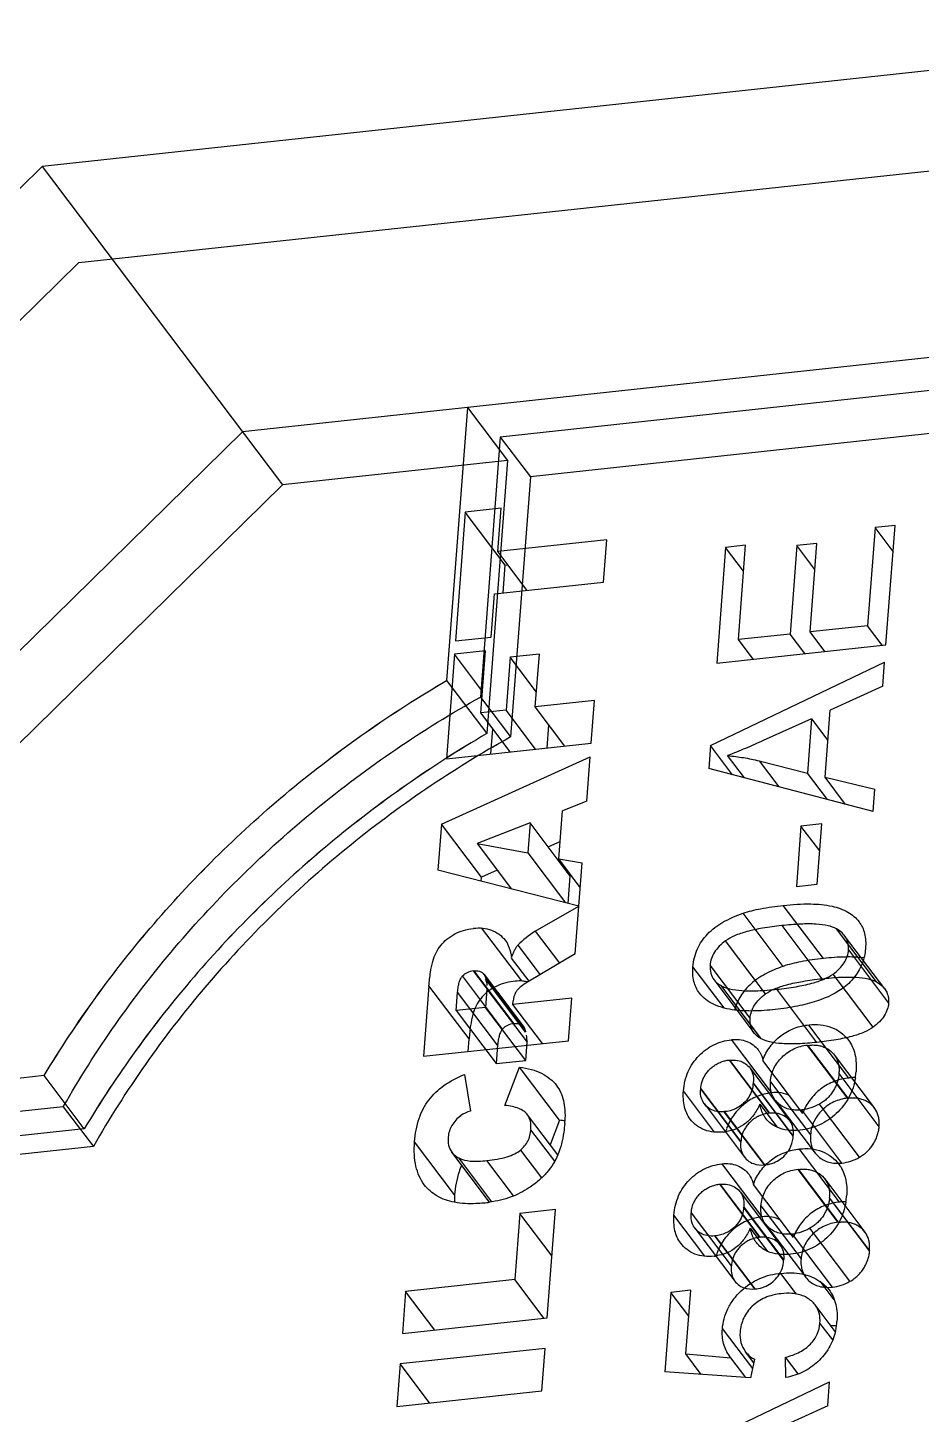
# Model space of a CAD drawing. Header units: millimetres. Extents: x 0 to 594, y 0 to 420.
# Drawn here: x 92.637 to 94.163, y 126.218 to 128.586 of the extents above; entities that cross this region are included whole.
import ezdxf

# ---------------------------------------------------------------- set-up
doc = ezdxf.new("R2010")
doc.units = ezdxf.units.MM
doc.header["$LTSCALE"] = 32.67
doc.layers.get('0').update_dxf_attribs({"linetype": 'CONTINUOUS'})

msp = doc.modelspace()

# ---------------------------------------------------------------- linework, layer by layer
at = {"color": 7, "linetype": 'CONTINUOUS'}
for p, q in [((94.8554, 128.5856), (92.6621, 128.3488)), ((92.7245, 128.1845), (94.7665, 128.405)), ((92.6621, 128.3488), (91.858, 127.5593)), ((92.6621, 128.3488), (93.0723, 127.8053)), ((92.7245, 128.1845), (92.0351, 127.5076)), ((95.1972, 128.1326), (93.004, 127.8959)), ((94.7482, 128.0276), (93.4443, 127.8868)), ((94.7995, 127.9596), (93.4956, 127.8189)), ((93.3883, 127.9374), (93.3526, 127.471)), ((93.3883, 127.9374), (93.4566, 127.8468)), ((93.004, 127.8959), (92.1999, 127.1063)), ((93.4443, 127.8868), (93.4103, 127.4426)), ((93.4443, 127.8868), (93.4956, 127.8189)), ((93.4566, 127.8468), (93.0723, 127.8053)), ((93.4566, 127.8468), (93.421, 127.3804)), ((93.4956, 127.8189), (93.4616, 127.3746)), ((93.0723, 127.8053), (92.2683, 127.0157)), ((93.3844, 127.7585), (93.3676, 127.5386)), ((93.4456, 127.7651), (93.3844, 127.7585)), ((93.4528, 127.6679), (93.3844, 127.7585)), ((93.4399, 127.6913), (93.4456, 127.7651)), ((94.0841, 127.7322), (94.0713, 127.5646)), ((94.1182, 127.7358), (94.0841, 127.7322)), ((94.1148, 127.6915), (94.0841, 127.7322)), ((94.1026, 127.5321), (94.1182, 127.7358)), ((93.6262, 127.7114), (93.4399, 127.6913)), ((93.6207, 127.6391), (93.6262, 127.7114)), ((93.829, 127.6984), (93.8139, 127.5009)), ((93.8631, 127.7021), (93.829, 127.6984)), ((93.8597, 127.6577), (93.829, 127.6984)), ((93.8508, 127.5408), (93.8631, 127.7021)), ((93.9506, 127.7015), (93.939, 127.5503)), ((93.9847, 127.7051), (93.9506, 127.7015)), ((93.9813, 127.6608), (93.9506, 127.7015)), ((93.9731, 127.554), (93.9847, 127.7051)), ((93.49, 127.625), (93.4399, 127.6913)), ((93.4492, 127.6206), (93.4528, 127.6679)), ((93.4528, 127.6679), (93.4573, 127.6683)), ((93.4344, 127.619), (93.6207, 127.6391)), ((93.4288, 127.5452), (93.4344, 127.619)), ((94.0713, 127.5646), (93.9731, 127.554)), ((93.9982, 127.5208), (93.9731, 127.554)), ((94.0963, 127.5314), (94.0713, 127.5646)), ((93.3676, 127.5386), (93.4288, 127.5452)), ((93.8139, 127.5009), (94.1026, 127.5321)), ((93.939, 127.5503), (93.8508, 127.5408)), ((93.8758, 127.5076), (93.8508, 127.5408)), ((93.9641, 127.5171), (93.939, 127.5503)), ((93.3658, 127.5159), (93.3522, 127.3374)), ((93.4189, 127.5216), (93.3658, 127.5159)), ((93.4137, 127.4525), (93.3658, 127.5159)), ((93.4108, 127.4158), (93.4189, 127.5216)), ((93.4609, 127.5107), (93.454, 127.4205)), ((93.5109, 127.5161), (93.4609, 127.5107)), ((93.5059, 127.4511), (93.4609, 127.5107)), ((93.504, 127.4259), (93.5109, 127.5161)), ((93.8031, 127.3599), (94.1004, 127.5025)), ((94.0972, 127.4614), (94.1004, 127.5025)), ((93.3526, 127.471), (93.421, 127.3804)), ((94.0972, 127.4614), (94.0074, 127.4203)), ((93.4103, 127.4426), (93.4616, 127.3746)), ((93.6052, 127.4368), (93.504, 127.4259)), ((93.5996, 127.3641), (93.6052, 127.4368)), ((93.454, 127.4205), (93.4108, 127.4158)), ((93.4612, 127.3492), (93.4108, 127.4158)), ((93.5043, 127.3538), (93.454, 127.4205)), ((93.5543, 127.3592), (93.504, 127.4259)), ((93.9987, 127.306), (94.0074, 127.4203)), ((93.4281, 127.3456), (93.4314, 127.3886)), ((93.5244, 127.356), (93.5273, 127.3949)), ((93.9755, 127.4057), (93.8933, 127.3684)), ((93.9755, 127.4057), (93.9685, 127.313)), ((93.9755, 127.4057), (94.0035, 127.3687)), ((93.3522, 127.3374), (93.5996, 127.3641)), ((93.8031, 127.3599), (93.8001, 127.3208)), ((93.8407, 127.3102), (93.8031, 127.3599)), ((93.861, 127.3048), (93.8324, 127.3428)), ((93.3437, 127.226), (93.5978, 127.3405)), ((93.592, 127.2649), (93.5978, 127.3405)), ((94.0808, 127.2472), (93.8001, 127.3208)), ((93.886, 127.334), (93.9685, 127.313)), ((93.886, 127.334), (93.9181, 127.2916)), ((94.0027, 127.2677), (93.9685, 127.313)), ((94.0337, 127.2595), (93.9987, 127.306)), ((93.9987, 127.306), (94.0837, 127.2854)), ((93.9181, 127.2916), (93.9197, 127.2895)), ((94.0808, 127.2472), (94.0837, 127.2854)), ((93.5439, 127.1666), (93.5502, 127.2487)), ((93.592, 127.2649), (93.5502, 127.2487)), ((93.3437, 127.226), (93.3376, 127.147)), ((93.4121, 127.1354), (93.3437, 127.226)), ((93.4954, 127.2279), (93.4046, 127.1926)), ((93.4954, 127.2279), (93.4915, 127.1766)), ((93.5638, 127.1372), (93.4954, 127.2279)), ((93.9576, 127.2225), (93.9497, 127.1194)), ((93.9932, 127.2264), (93.9576, 127.2225)), ((93.9897, 127.18), (93.9576, 127.2225)), ((93.9854, 127.1232), (93.9932, 127.2264)), ((93.4046, 127.1926), (93.4632, 127.115)), ((93.4046, 127.1926), (93.4915, 127.1766)), ((93.4915, 127.1766), (93.5557, 127.0915)), ((93.5461, 127.1957), (93.5264, 127.1869)), ((93.5808, 127.1177), (93.5439, 127.1666)), ((93.5439, 127.1666), (93.584, 127.1595)), ((93.5721, 127.0042), (93.584, 127.1595)), ((93.5781, 127.0858), (93.3376, 127.147)), ((93.4115, 127.1282), (93.4121, 127.1354)), ((93.4388, 127.1474), (93.4121, 127.1354)), ((93.5603, 127.0903), (93.5638, 127.1372)), ((93.9497, 127.1194), (93.9854, 127.1232)), ((93.5035, 127.0431), (93.5781, 127.0858)), ((93.5783, 127.0855), (93.5781, 127.0858)), ((93.9958, 126.9964), (93.9274, 127.0871)), ((93.9271, 126.983), (93.8587, 127.0736)), ((93.4118, 127.0487), (93.4802, 126.9581)), ((93.504, 127.0433), (93.5454, 126.9884)), ((93.4524, 127.0277), (93.4558, 127.0229)), ((93.4741, 127.0192), (93.5122, 126.9687)), ((93.4934, 126.9575), (93.4634, 126.9972)), ((93.5721, 127.0042), (93.4934, 126.9576)), ((93.3987, 126.9757), (93.4671, 126.8851)), ((93.4671, 126.8846), (93.3987, 126.9752)), ((93.8264, 126.9119), (93.7732, 126.9824)), ((93.3225, 126.9498), (93.3133, 126.8294)), ((93.3909, 126.8592), (93.3225, 126.9498)), ((93.3689, 126.9075), (93.3713, 126.939)), ((93.4872, 126.8709), (93.4188, 126.9615)), ((93.4215, 126.9441), (93.4191, 126.9129)), ((93.4196, 126.9618), (93.488, 126.8711)), ((93.8203, 126.9506), (93.8887, 126.8599)), ((93.8889, 126.8602), (93.8205, 126.9508)), ((93.5663, 126.9288), (93.4658, 126.918)), ((93.4658, 126.918), (93.4663, 126.9243)), ((93.5161, 126.8513), (93.4658, 126.918)), ((93.5608, 126.8561), (93.5663, 126.9288)), ((93.4191, 126.9129), (93.3689, 126.9075)), ((94.0395, 126.7921), (93.9711, 126.8827)), ((93.3133, 126.8294), (93.5608, 126.8561)), ((93.3893, 126.8376), (93.3909, 126.8592)), ((93.4397, 126.8484), (93.4373, 126.8169)), ((93.4876, 126.8223), (93.4899, 126.8535)), ((93.8383, 126.8581), (93.9067, 126.7674)), ((93.9689, 126.848), (93.9721, 126.8484)), ((94.0373, 126.7573), (93.9689, 126.848)), ((93.969, 126.8486), (94.0373, 126.758)), ((93.4373, 126.8169), (93.4876, 126.8223)), ((93.8354, 126.823), (93.9038, 126.7323)), ((93.8354, 126.8228), (93.8364, 126.8229)), ((93.9038, 126.7321), (93.8354, 126.8228)), ((93.961, 126.7318), (93.8926, 126.8224)), ((92.6656, 126.7964), (92.1721, 126.7431)), ((92.734, 126.7058), (92.6656, 126.7964)), ((93.383, 126.7986), (93.3932, 126.7358)), ((93.4519, 126.7455), (93.477, 126.8109)), ((93.5454, 126.7203), (93.477, 126.8109)), ((94.0222, 126.7998), (94.0906, 126.7091)), ((94.091, 126.7091), (94.0226, 126.7998)), ((93.7864, 126.7741), (93.8548, 126.6834)), ((93.7866, 126.7741), (93.7867, 126.7764)), ((93.855, 126.6835), (93.7866, 126.7741)), ((93.8757, 126.7839), (93.8756, 126.7803)), ((93.9441, 126.6933), (93.8757, 126.7839)), ((93.8761, 126.7839), (93.9445, 126.6933)), ((93.81, 126.7), (93.7569, 126.7703)), ((94.0405, 126.7578), (94.0373, 126.7573)), ((92.6982, 126.7433), (92.2282, 126.6926)), ((92.6982, 126.7433), (92.7495, 126.6754)), ((93.5424, 126.6613), (93.4908, 126.7297)), ((93.8267, 126.7349), (93.8951, 126.6442)), ((93.8951, 126.644), (93.8267, 126.7347)), ((93.8872, 126.7476), (93.9169, 126.7083)), ((93.9048, 126.7323), (93.9038, 126.7321)), ((92.734, 126.7058), (92.2405, 126.6526)), ((93.5371, 126.6502), (93.4965, 126.7041)), ((93.5454, 126.7203), (93.5294, 126.6785)), ((93.3663, 126.5927), (93.2979, 126.6833)), ((93.8552, 126.6857), (93.855, 126.6835)), ((93.944, 126.6896), (93.9441, 126.6933)), ((92.7495, 126.6754), (92.2794, 126.6247)), ((93.426, 126.5804), (93.3616, 126.6657)), ((93.43, 126.581), (93.3734, 126.6561)), ((93.4787, 126.6693), (93.5146, 126.6217)), ((94.0233, 126.5802), (93.9549, 126.6708)), ((93.4669, 126.591), (93.4213, 126.6514)), ((93.8221, 126.6462), (93.8905, 126.5556)), ((93.9527, 126.6361), (93.9559, 126.6365)), ((94.0211, 126.5454), (93.9527, 126.6361)), ((93.9528, 126.6368), (94.0211, 126.5461)), ((93.8192, 126.6111), (93.8876, 126.5205)), ((93.8192, 126.6109), (93.8202, 126.611)), ((93.8876, 126.5202), (93.8192, 126.6109)), ((93.9448, 126.5199), (93.8764, 126.6105)), ((94.0059, 126.5879), (94.0744, 126.4972)), ((94.0748, 126.4973), (94.0064, 126.5879)), ((93.4777, 126.561), (93.4691, 126.4483)), ((93.5387, 126.5676), (93.4777, 126.561)), ((93.5326, 126.4883), (93.4777, 126.561)), ((93.5245, 126.3826), (93.5387, 126.5676)), ((93.7702, 126.5622), (93.8386, 126.4716)), ((93.7704, 126.5622), (93.7705, 126.5645)), ((93.8388, 126.4716), (93.7704, 126.5622)), ((93.8595, 126.572), (93.8593, 126.5684)), ((93.9279, 126.4814), (93.8595, 126.572)), ((93.8599, 126.572), (93.9283, 126.4814)), ((93.7937, 126.4882), (93.7407, 126.5584)), ((94.0243, 126.5459), (94.0211, 126.5454)), ((93.8105, 126.523), (93.8789, 126.4323)), ((93.8789, 126.4322), (93.8105, 126.5228)), ((93.871, 126.5357), (93.9007, 126.4964)), ((93.8886, 126.5204), (93.8876, 126.5202)), ((93.8389, 126.4738), (93.8388, 126.4716)), ((93.9278, 126.4778), (93.9279, 126.4814)), ((93.4691, 126.4483), (93.2826, 126.4281)), ((93.5191, 126.382), (93.4691, 126.4483)), ((93.9498, 126.4234), (93.9231, 126.4588)), ((94.0144, 126.4134), (93.9901, 126.4456)), ((93.2826, 126.4281), (93.2771, 126.3559)), ((93.3326, 126.3619), (93.2826, 126.4281)), ((93.7354, 126.4262), (93.7251, 126.2907)), ((93.7693, 126.4299), (93.7354, 126.4262)), ((93.7659, 126.3858), (93.7354, 126.4262)), ((93.761, 126.3212), (93.7693, 126.4299)), ((94.0162, 126.3593), (93.9818, 126.4048)), ((93.2771, 126.3559), (93.5245, 126.3826)), ((94.0117, 126.3452), (93.99, 126.3739)), ((93.8232, 126.3644), (93.8747, 126.2961)), ((93.5206, 126.3308), (93.2731, 126.3041)), ((93.515, 126.2584), (93.5206, 126.3308)), ((93.8769, 126.3063), (93.8628, 126.3251)), ((93.2731, 126.3041), (93.2676, 126.2317)), ((93.3233, 126.2377), (93.2731, 126.3041)), ((93.7873, 126.2862), (93.761, 126.3212)), ((93.761, 126.3212), (93.8379, 126.3148)), ((93.8379, 126.3148), (93.8362, 126.317)), ((93.8637, 126.2808), (93.8381, 126.3147)), ((93.8781, 126.3121), (93.8713, 126.2803)), ((93.9318, 126.2808), (93.9314, 126.3156)), ((93.9529, 126.2871), (93.9314, 126.3156)), ((93.8713, 126.2803), (93.7251, 126.2907)), ((93.2676, 126.2317), (93.515, 126.2584)), ((93.7091, 126.1312), (94.0064, 126.2738)), ((94.0032, 126.2326), (94.0064, 126.2738)), ((94.0032, 126.2326), (93.9134, 126.1916))]:
    msp.add_line(p, q, dxfattribs=at)
at = {"color": 40, "linetype": 'CONTINUOUS'}
msp.add_line((93.4311, 127.3573), (93.4409, 127.363), dxfattribs=at)
at = {"color": 6, "linetype": 'CONTINUOUS'}
for p, q in [((93.9247, 127.0526), (93.9932, 126.9619)), ((94.0866, 126.9564), (94.0182, 127.0471)), ((94.1005, 126.9445), (94.032, 127.0352)), ((93.8972, 126.936), (93.8288, 127.0266)), ((94.0388, 127.0111), (94.1072, 126.9204)), ((93.4482, 126.876), (93.3798, 126.9666)), ((93.4166, 126.9691), (93.485, 126.8785)), ((93.8708, 126.8945), (93.8024, 126.9851)), ((94.0808, 126.8791), (94.0124, 126.9697)), ((93.4397, 126.8484), (93.3713, 126.939)), ((93.4215, 126.9441), (93.4899, 126.8535)), ((93.8089, 126.9604), (93.8773, 126.8697)), ((93.9848, 126.8532), (93.9164, 126.9438)), ((93.3689, 126.9075), (93.4373, 126.8169)), ((93.4876, 126.8223), (93.4191, 126.9129)), ((94.0144, 126.832), (94.0828, 126.7413)), ((93.87, 126.8099), (93.9384, 126.7192)), ((93.9055, 126.7861), (93.9739, 126.6955)), ((93.9134, 126.7548), (93.9818, 126.6641)), ((93.7926, 126.748), (93.861, 126.6573)), ((94.0276, 126.6472), (93.9592, 126.7379)), ((94.0575, 126.6572), (93.989, 126.7478)), ((93.9982, 126.6201), (94.0666, 126.5294)), ((93.8538, 126.598), (93.9222, 126.5073)), ((93.8892, 126.5742), (93.9577, 126.4836)), ((93.7764, 126.5361), (93.8448, 126.4455)), ((93.8972, 126.5429), (93.9656, 126.4522)), ((94.0114, 126.4353), (93.9429, 126.526)), ((94.0412, 126.4453), (93.9728, 126.5359))]:
    msp.add_line(p, q, dxfattribs=at)
at = {"color": 7, "linetype": 'CONTINUOUS'}
for centre, radius, start, end in [((93.6103, 126.8817), 0.1935, 123.4818, 134.7179), ((93.4776, 126.9036), 0.0544, 75.9894, 83.1542), ((93.5937, 126.7851), 0.1995, 120.1701, 121.132), ((93.9275, 126.8122), 0.1245, 351.1032, 355.6501), ((93.4081, 126.6833), 0.0546, 105.9035, 125.3704), ((93.5283, 126.5742), 0.1471, 79.5484, 83.3168), ((93.3571, 126.7295), 0.1977, 355.688, 356.8903), ((93.9204, 126.6746), 0.095, 160.7935, 163.9742), ((93.8161, 126.7859), 0.0863, 276.1247, 278.774), ((93.9113, 126.6003), 0.1245, 351.1032, 355.6501), ((93.391, 126.8134), 0.2358, 276.1432, 278.5237), ((93.7999, 126.574), 0.0863, 276.1247, 278.774), ((93.9042, 126.4627), 0.095, 160.7935, 163.9742), ((93.8972, 126.3865), 0.1222, 351.5547, 355.4564), ((94.0083, 126.2767), 0.0926, 84.019, 89.4436), ((93.9063, 126.3852), 0.1131, 346.7718, 351.558)]:
    msp.add_arc(centre, radius, start, end, dxfattribs=at)
for points, knots in [([(92.6656, 126.7964), (92.7204, 126.888), (92.8474, 127.0631), (93.0797, 127.2908), (93.2586, 127.4162), (93.3526, 127.471)], [0, 0, 0, 0, 0.329343, 0.664058, 1, 1, 1, 1]), ([(92.6656, 126.7964), (92.7205, 126.8879), (92.8474, 127.0632), (93.0797, 127.2909), (93.2587, 127.416), (93.3526, 127.471)], [0, 0, 0, 0, 0.32933, 0.664071, 1, 1, 1, 1]), ([(92.6982, 126.7433), (92.7529, 126.8395), (92.8824, 127.0233), (93.1238, 127.2598), (93.3115, 127.3876), (93.4103, 127.4426)], [0, 0, 0, 0, 0.328966, 0.663915, 1, 1, 1, 1]), ([(93.421, 127.3804), (93.327, 127.3256), (93.1481, 127.2002), (92.9158, 126.9726), (92.7887, 126.7974), (92.734, 126.7058)], [0, 0, 0, 0, 0.335942, 0.670657, 1, 1, 1, 1]), ([(93.421, 127.3804), (93.327, 127.3254), (93.148, 127.2003), (92.9157, 126.9726), (92.7889, 126.7973), (92.734, 126.7058)], [0, 0, 0, 0, 0.335929, 0.67067, 1, 1, 1, 1]), ([(93.4616, 127.3746), (93.3628, 127.3197), (93.175, 127.1919), (92.9337, 126.9554), (92.8042, 126.7716), (92.7495, 126.6754)], [0, 0, 0, 0, 0.336085, 0.671034, 1, 1, 1, 1]), ([(93.8933, 127.3684), (93.8882, 127.3661), (93.8782, 127.3617), (93.863, 127.3552), (93.8477, 127.3488), (93.8375, 127.3448), (93.8324, 127.3428)], [0, 0, 0, 0, 0.250518, 0.500703, 0.75054, 1, 1, 1, 1]), ([(93.8324, 127.3428), (93.837, 127.3424), (93.8461, 127.3414), (93.8596, 127.3394), (93.8729, 127.337), (93.8817, 127.335), (93.886, 127.334)], [0, 0, 0, 0, 0.252614, 0.503456, 0.752586, 1, 1, 1, 1]), ([(93.8587, 127.0736), (93.8685, 127.077), (93.8913, 127.0825), (93.9144, 127.0857), (93.9274, 127.0871)], [0, 0, 0, 0, 0.443032, 1, 1, 1, 1]), ([(93.9274, 127.0871), (93.943, 127.0888), (93.9709, 127.0907), (94.0086, 127.0875), (94.0374, 127.0775), (94.0517, 127.0658), (94.0567, 127.0592)], [0, 0, 0, 0, 0.343539, 0.609163, 0.818759, 1, 1, 1, 1]), ([(93.7732, 126.9824), (93.774, 126.9928), (93.7789, 127.0134), (93.7973, 127.04), (93.825, 127.0602), (93.8468, 127.0695), (93.8587, 127.0736)], [0, 0, 0, 0, 0.236009, 0.467698, 0.715327, 1, 1, 1, 1]), ([(94.0567, 127.0592), (94.0611, 127.0533), (94.0679, 127.0386), (94.0684, 127.0225), (94.0678, 127.0142)], [0, 0, 0, 0, 0.467013, 1, 1, 1, 1]), ([(93.3225, 126.9498), (93.3231, 126.9575), (93.3246, 126.9715), (93.3284, 126.9905), (93.3339, 127.0062), (93.3422, 127.0191), (93.353, 127.03), (93.3663, 127.0389), (93.3816, 127.0451), (93.3927, 127.0472), (93.3983, 127.0478)], [0, 0, 0, 0, 0.168139, 0.307718, 0.42201, 0.529391, 0.640603, 0.755935, 0.87495, 1, 1, 1, 1]), ([(93.3984, 127.0481), (93.4037, 127.0487), (93.4142, 127.0492), (93.4294, 127.0455), (93.4424, 127.0383), (93.4495, 127.0315), (93.4525, 127.0278)], [0, 0, 0, 0, 0.266216, 0.519528, 0.762427, 1, 1, 1, 1]), ([(93.4558, 127.0229), (93.4567, 127.021), (93.4586, 127.0171), (93.4606, 127.011), (93.4623, 127.0047), (93.4632, 127.0004), (93.4635, 126.9983)], [0, 0, 0, 0, 0.247118, 0.495928, 0.747201, 1, 1, 1, 1]), ([(93.4635, 126.9983), (93.464, 127.0001), (93.4655, 127.0037), (93.4679, 127.009), (93.4707, 127.0143), (93.4729, 127.0176), (93.4741, 127.0192)], [0, 0, 0, 0, 0.24468, 0.493852, 0.744962, 1, 1, 1, 1]), ([(94.0678, 127.0142), (94.0677, 127.0127), (94.0671, 127.0071), (94.0661, 127.0015), (94.0651, 126.9974)], [0, 0, 0, 0, 0.255254, 1, 1, 1, 1]), ([(93.9958, 126.9964), (93.9829, 126.9951), (93.9597, 126.9918), (93.9369, 126.9863), (93.9271, 126.983)], [0, 0, 0, 0, 0.556968, 1, 1, 1, 1]), ([(94.0643, 126.9975), (94.054, 126.9988), (94.0311, 126.9995), (94.0083, 126.9978), (93.9958, 126.9964)], [0, 0, 0, 0, 0.45116, 1, 1, 1, 1]), ([(94.0651, 126.9974), (94.0627, 126.9881), (94.0547, 126.9698), (94.0411, 126.9553), (94.0334, 126.949)], [0, 0, 0, 0, 0.489802, 1, 1, 1, 1]), ([(93.3713, 126.939), (93.3716, 126.9421), (93.3722, 126.9478), (93.3739, 126.9555), (93.3763, 126.9618), (93.3785, 126.9652), (93.3798, 126.9666)], [0, 0, 0, 0, 0.314582, 0.582614, 0.808593, 1, 1, 1, 1]), ([(93.3798, 126.9666), (93.3823, 126.9692), (93.388, 126.9735), (93.3948, 126.9754), (93.3987, 126.9757)], [0, 0, 0, 0, 0.481083, 1, 1, 1, 1]), ([(93.3987, 126.9752), (93.4011, 126.9756), (93.4071, 126.9758), (93.416, 126.9716), (93.4191, 126.9651), (93.4196, 126.9618)], [0, 0, 0, 0, 0.269517, 0.638737, 1, 1, 1, 1]), ([(93.7842, 126.9372), (93.7798, 126.9431), (93.773, 126.9579), (93.7725, 126.974), (93.7732, 126.9824)], [0, 0, 0, 0, 0.465355, 1, 1, 1, 1]), ([(93.9271, 126.983), (93.9167, 126.9794), (93.8974, 126.9713), (93.8722, 126.9548), (93.8538, 126.9338), (93.8466, 126.917), (93.8443, 126.9084)], [0, 0, 0, 0, 0.285596, 0.537344, 0.770445, 1, 1, 1, 1]), ([(93.4664, 126.9571), (93.4608, 126.9565), (93.4498, 126.9544), (93.4345, 126.9481), (93.4213, 126.9393), (93.4105, 126.9284), (93.4023, 126.9155), (93.3968, 126.8998), (93.393, 126.8809), (93.3915, 126.8669), (93.3909, 126.8592)], [0, 0, 0, 0, 0.124919, 0.243888, 0.359184, 0.470363, 0.577738, 0.692133, 0.831816, 1, 1, 1, 1]), ([(93.4732, 126.9425), (93.4722, 126.9411), (93.4686, 126.9355), (93.4666, 126.929), (93.4663, 126.9241)], [0, 0, 0, 0, 0.260732, 1, 1, 1, 1]), ([(93.4841, 126.9577), (93.4827, 126.9578), (93.4768, 126.9583), (93.4709, 126.9579), (93.4665, 126.9574)], [0, 0, 0, 0, 0.245527, 1, 1, 1, 1]), ([(93.4905, 126.9559), (93.4868, 126.9536), (93.4807, 126.9496), (93.4751, 126.9448), (93.4732, 126.9425)], [0, 0, 0, 0, 0.591921, 1, 1, 1, 1]), ([(94.0334, 126.949), (94.019, 126.9374), (93.9914, 126.9246), (93.9503, 126.9142), (93.9265, 126.9107), (93.9138, 126.9093)], [0, 0, 0, 0, 0.434157, 0.698667, 1, 1, 1, 1]), ([(93.8448, 126.9083), (93.8323, 126.9098), (93.8097, 126.915), (93.7904, 126.9291), (93.7842, 126.9372)], [0, 0, 0, 0, 0.552648, 1, 1, 1, 1]), ([(93.9138, 126.9093), (93.9012, 126.9079), (93.8782, 126.9062), (93.8551, 126.907), (93.8448, 126.9083)], [0, 0, 0, 0, 0.549732, 1, 1, 1, 1]), ([(93.4482, 126.876), (93.447, 126.8746), (93.4447, 126.8711), (93.4423, 126.8648), (93.4406, 126.8571), (93.44, 126.8515), (93.4397, 126.8484)], [0, 0, 0, 0, 0.191407, 0.417386, 0.685418, 1, 1, 1, 1]), ([(93.4671, 126.8851), (93.4632, 126.8847), (93.4563, 126.8829), (93.4507, 126.8786), (93.4482, 126.876)], [0, 0, 0, 0, 0.518829, 1, 1, 1, 1]), ([(93.488, 126.8711), (93.4875, 126.8744), (93.4844, 126.881), (93.4755, 126.8851), (93.4695, 126.885), (93.4671, 126.8846)], [0, 0, 0, 0, 0.361263, 0.730483, 1, 1, 1, 1]), ([(93.8926, 126.823), (93.8953, 126.8311), (93.904, 126.8466), (93.9225, 126.8655), (93.9458, 126.8783), (93.963, 126.8825), (93.9715, 126.883)], [0, 0, 0, 0, 0.24558, 0.49976, 0.754065, 1, 1, 1, 1]), ([(93.9715, 126.8832), (93.9843, 126.8845), (94.0102, 126.8827), (94.0313, 126.8667), (94.0385, 126.8572)], [0, 0, 0, 0, 0.517293, 1, 1, 1, 1]), ([(93.7569, 126.7703), (93.7578, 126.7815), (93.7616, 126.7983), (93.7725, 126.8179), (93.783, 126.8305), (93.7953, 126.8413), (93.8131, 126.8523), (93.8284, 126.8566), (93.8387, 126.8577)], [0, 0, 0, 0, 0.26158, 0.387526, 0.51545, 0.641698, 0.762181, 1, 1, 1, 1]), ([(93.8387, 126.8579), (93.8432, 126.8584), (93.8522, 126.8586), (93.865, 126.8554), (93.8762, 126.8493), (93.8821, 126.8434), (93.8846, 126.8402)], [0, 0, 0, 0, 0.265959, 0.519311, 0.762814, 1, 1, 1, 1]), ([(93.9055, 126.7861), (93.9057, 126.79), (93.907, 126.7978), (93.911, 126.8089), (93.9171, 126.8191), (93.925, 126.8283), (93.9344, 126.8362), (93.945, 126.8424), (93.9566, 126.8467), (93.9648, 126.8482), (93.969, 126.8486)], [0, 0, 0, 0, 0.122387, 0.242143, 0.363407, 0.490173, 0.618199, 0.743248, 0.869124, 1, 1, 1, 1]), ([(93.9721, 126.8484), (93.9748, 126.8487), (93.98, 126.8489), (93.9878, 126.8481), (93.9951, 126.8461), (94.0019, 126.8431), (94.0098, 126.8377), (94.0178, 126.8285), (94.0219, 126.8171), (94.0228, 126.8073), (94.0225, 126.8023), (94.0222, 126.7998)], [0, 0, 0, 0, 0.098312, 0.193882, 0.28674, 0.377166, 0.465681, 0.639328, 0.81526, 0.906359, 1, 1, 1, 1]), ([(94.0385, 126.8572), (94.0411, 126.8537), (94.0457, 126.846), (94.0518, 126.8278), (94.0524, 126.8128), (94.0516, 126.8027)], [0, 0, 0, 0, 0.229682, 0.466809, 1, 1, 1, 1]), ([(93.7867, 126.7764), (93.7871, 126.7809), (93.7888, 126.7878), (93.7931, 126.7963), (93.7973, 126.8024), (93.8023, 126.8079), (93.8081, 126.8127), (93.8144, 126.8167), (93.8212, 126.8199), (93.8282, 126.822), (93.833, 126.8228), (93.8354, 126.823)], [0, 0, 0, 0, 0.189046, 0.287975, 0.389098, 0.491754, 0.595161, 0.698474, 0.80086, 0.901556, 1, 1, 1, 1]), ([(93.8364, 126.8229), (93.8406, 126.8233), (93.8488, 126.8231), (93.8603, 126.8191), (93.8694, 126.8117), (93.8762, 126.7999), (93.8769, 126.7897), (93.8761, 126.7839)], [0, 0, 0, 0, 0.193903, 0.377037, 0.552649, 0.727106, 1, 1, 1, 1]), ([(93.8846, 126.8402), (93.8855, 126.8389), (93.8891, 126.8337), (93.8917, 126.8277), (93.8926, 126.823)], [0, 0, 0, 0, 0.248802, 1, 1, 1, 1]), ([(93.2979, 126.6833), (93.2989, 126.6969), (93.3023, 126.7165), (93.3122, 126.74), (93.325, 126.7601), (93.3481, 126.7816), (93.3706, 126.7934), (93.383, 126.7986)], [0, 0, 0, 0, 0.267464, 0.387074, 0.502022, 0.735837, 1, 1, 1, 1]), ([(93.477, 126.8109), (93.4839, 126.8101), (93.4968, 126.8078), (93.5145, 126.8012), (93.5292, 126.7919), (93.5369, 126.7839), (93.5402, 126.7796)], [0, 0, 0, 0, 0.286983, 0.543006, 0.77722, 1, 1, 1, 1]), ([(94.0226, 126.7998), (94.0224, 126.7972), (94.0217, 126.7921), (94.0196, 126.7846), (94.0166, 126.7772), (94.0127, 126.7701), (94.008, 126.7635), (94.0024, 126.7574), (93.9961, 126.7521), (93.9915, 126.7492), (93.989, 126.7478)], [0, 0, 0, 0, 0.119555, 0.239741, 0.362419, 0.489337, 0.617417, 0.743859, 0.870711, 1, 1, 1, 1]), ([(93.5402, 126.7796), (93.5429, 126.776), (93.5478, 126.7678), (93.5526, 126.7536), (93.5549, 126.737), (93.5548, 126.7251), (93.5545, 126.7188)], [0, 0, 0, 0, 0.213772, 0.442544, 0.701131, 1, 1, 1, 1]), ([(93.8267, 126.7347), (93.8225, 126.7342), (93.8141, 126.7345), (93.8026, 126.7385), (93.7933, 126.746), (93.7864, 126.758), (93.7856, 126.7682), (93.7864, 126.7741)], [0, 0, 0, 0, 0.194065, 0.377256, 0.552973, 0.727496, 1, 1, 1, 1]), ([(93.8756, 126.7803), (93.8752, 126.7762), (93.8732, 126.7678), (93.8668, 126.7563), (93.8575, 126.7465), (93.8443, 126.7381), (93.8332, 126.7352), (93.8267, 126.7349)], [0, 0, 0, 0, 0.172147, 0.353392, 0.540454, 0.728405, 1, 1, 1, 1]), ([(93.9592, 126.7379), (93.9552, 126.7374), (93.9476, 126.7372), (93.9368, 126.7388), (93.9271, 126.7426), (93.9187, 126.7485), (93.912, 126.7559), (93.9075, 126.7649), (93.9052, 126.7752), (93.9052, 126.7824), (93.9055, 126.7861)], [0, 0, 0, 0, 0.140921, 0.269227, 0.390238, 0.510249, 0.6285, 0.744764, 0.866432, 1, 1, 1, 1]), ([(94.0505, 126.7929), (94.0487, 126.7813), (94.0414, 126.7584), (94.0193, 126.7305), (93.9903, 126.7105), (93.9677, 126.7046), (93.9563, 126.7033)], [0, 0, 0, 0, 0.253321, 0.505887, 0.753191, 1, 1, 1, 1]), ([(94.0399, 126.7923), (94.0314, 126.7918), (94.0142, 126.7877), (93.9909, 126.7749), (93.9724, 126.7559), (93.9637, 126.7405), (93.961, 126.7324)], [0, 0, 0, 0, 0.245936, 0.500242, 0.754422, 1, 1, 1, 1]), ([(94.0503, 126.7931), (94.0494, 126.7931), (94.046, 126.793), (94.0425, 126.7928), (94.04, 126.7925)], [0, 0, 0, 0, 0.244507, 1, 1, 1, 1]), ([(93.7684, 126.7222), (93.7661, 126.7253), (93.7621, 126.732), (93.7567, 126.7481), (93.7563, 126.7613), (93.7569, 126.7703)], [0, 0, 0, 0, 0.228131, 0.464736, 1, 1, 1, 1]), ([(93.9071, 126.767), (93.8988, 126.7662), (93.8824, 126.7622), (93.864, 126.7512), (93.8513, 126.7395), (93.8398, 126.7261), (93.8336, 126.7141), (93.8307, 126.7059)], [0, 0, 0, 0, 0.242053, 0.48585, 0.614532, 0.744445, 1, 1, 1, 1]), ([(93.939, 126.7616), (93.9343, 126.7641), (93.9238, 126.7679), (93.9127, 126.7679), (93.9071, 126.7673)], [0, 0, 0, 0, 0.48547, 1, 1, 1, 1]), ([(94.0373, 126.758), (94.0332, 126.7576), (94.025, 126.756), (94.0134, 126.7518), (94.0028, 126.7456), (93.9935, 126.7377), (93.9855, 126.7285), (93.9794, 126.7182), (93.9754, 126.7071), (93.9741, 126.6994), (93.9739, 126.6955)], [0, 0, 0, 0, 0.130489, 0.25642, 0.381525, 0.509608, 0.636431, 0.757749, 0.877558, 1, 1, 1, 1]), ([(94.0906, 126.7091), (94.0909, 126.7116), (94.0912, 126.7167), (94.0905, 126.7241), (94.088, 126.7334), (94.0819, 126.7439), (94.0724, 126.7515), (94.0635, 126.7555), (94.0562, 126.7574), (94.0484, 126.7582), (94.0432, 126.758), (94.0405, 126.7578)], [0, 0, 0, 0, 0.093641, 0.184741, 0.273753, 0.447667, 0.622832, 0.713258, 0.806117, 0.901688, 1, 1, 1, 1]), ([(93.3766, 126.7278), (93.3706, 126.7234), (93.3605, 126.7127), (93.3557, 126.6985), (93.3554, 126.6915)], [0, 0, 0, 0, 0.517151, 1, 1, 1, 1]), ([(93.4908, 126.7297), (93.489, 126.7321), (93.4843, 126.7364), (93.4753, 126.7408), (93.4643, 126.7439), (93.4563, 126.7451), (93.4519, 126.7455)], [0, 0, 0, 0, 0.206265, 0.433449, 0.69568, 1, 1, 1, 1]), ([(93.4965, 126.7041), (93.4968, 126.709), (93.4967, 126.718), (93.4932, 126.7265), (93.4908, 126.7297)], [0, 0, 0, 0, 0.549624, 1, 1, 1, 1]), ([(93.8872, 126.7476), (93.8843, 126.7411), (93.8777, 126.7292), (93.864, 126.7147), (93.8476, 126.7049), (93.8355, 126.7016), (93.8293, 126.7006)], [0, 0, 0, 0, 0.274076, 0.521437, 0.758003, 1, 1, 1, 1]), ([(93.9038, 126.7323), (93.9014, 126.7322), (93.8966, 126.7314), (93.8896, 126.7292), (93.8829, 126.7261), (93.8765, 126.7221), (93.8707, 126.7172), (93.8657, 126.7117), (93.8615, 126.7057), (93.8573, 126.6972), (93.8555, 126.6903), (93.8552, 126.6857)], [0, 0, 0, 0, 0.098444, 0.19914, 0.301526, 0.404839, 0.508246, 0.610902, 0.712025, 0.810954, 1, 1, 1, 1]), ([(93.8976, 126.7233), (93.8963, 126.725), (93.8914, 126.7324), (93.8886, 126.741), (93.8872, 126.7476)], [0, 0, 0, 0, 0.236362, 1, 1, 1, 1]), ([(93.9445, 126.6933), (93.9451, 126.6972), (93.9451, 126.7052), (93.9412, 126.7163), (93.9336, 126.7252), (93.9213, 126.732), (93.9109, 126.7329), (93.9048, 126.7323)], [0, 0, 0, 0, 0.185353, 0.361881, 0.535984, 0.714686, 1, 1, 1, 1]), ([(93.989, 126.7478), (93.9843, 126.7451), (93.9746, 126.7407), (93.9643, 126.7385), (93.9592, 126.7379)], [0, 0, 0, 0, 0.512941, 1, 1, 1, 1]), ([(93.4787, 126.6693), (93.4838, 126.6735), (93.4926, 126.6841), (93.496, 126.6974), (93.4965, 126.7041)], [0, 0, 0, 0, 0.498371, 1, 1, 1, 1]), ([(93.5542, 126.7146), (93.5538, 126.7096), (93.5519, 126.6915), (93.5476, 126.6735), (93.5426, 126.6613)], [0, 0, 0, 0, 0.274042, 1, 1, 1, 1]), ([(93.8253, 126.7001), (93.8145, 126.699), (93.7924, 126.7004), (93.7746, 126.7141), (93.7684, 126.7222)], [0, 0, 0, 0, 0.516292, 1, 1, 1, 1]), ([(93.9168, 126.7082), (93.913, 126.7099), (93.9059, 126.7141), (93.9, 126.7201), (93.8976, 126.7233)], [0, 0, 0, 0, 0.50385, 1, 1, 1, 1]), ([(93.9563, 126.7033), (93.9492, 126.7026), (93.9357, 126.7023), (93.9225, 126.7056), (93.9168, 126.7082)], [0, 0, 0, 0, 0.534148, 1, 1, 1, 1]), ([(94.0575, 126.6572), (94.0599, 126.6585), (94.0645, 126.6615), (94.0708, 126.6668), (94.0764, 126.6728), (94.0811, 126.6795), (94.085, 126.6866), (94.088, 126.694), (94.0901, 126.7015), (94.0908, 126.7066), (94.091, 126.7091)], [0, 0, 0, 0, 0.129289, 0.256141, 0.382583, 0.510663, 0.637581, 0.760259, 0.880445, 1, 1, 1, 1]), ([(93.3145, 126.61), (93.3111, 126.6146), (93.3052, 126.6247), (93.2996, 126.6422), (93.297, 126.6621), (93.2973, 126.676), (93.2979, 126.6833)], [0, 0, 0, 0, 0.221193, 0.456006, 0.713088, 1, 1, 1, 1]), ([(93.3554, 126.6915), (93.3548, 126.687), (93.3551, 126.6777), (93.359, 126.6692), (93.3616, 126.6657)], [0, 0, 0, 0, 0.512102, 1, 1, 1, 1]), ([(93.8548, 126.6834), (93.8542, 126.6795), (93.8543, 126.6714), (93.8583, 126.6602), (93.866, 126.6512), (93.8784, 126.6444), (93.8889, 126.6434), (93.8951, 126.644)], [0, 0, 0, 0, 0.184993, 0.361557, 0.535781, 0.714599, 1, 1, 1, 1]), ([(93.8951, 126.6442), (93.8994, 126.6444), (93.9082, 126.6461), (93.9204, 126.6519), (93.9309, 126.6605), (93.94, 126.6728), (93.9435, 126.6834), (93.944, 126.6896)], [0, 0, 0, 0, 0.179985, 0.366414, 0.554598, 0.739308, 1, 1, 1, 1]), ([(93.9739, 126.6955), (93.9736, 126.6918), (93.9736, 126.6845), (93.9759, 126.6743), (93.9805, 126.6653), (93.9872, 126.6578), (93.9955, 126.652), (94.0052, 126.6482), (94.0161, 126.6465), (94.0237, 126.6468), (94.0276, 126.6472)], [0, 0, 0, 0, 0.133568, 0.255236, 0.3715, 0.489751, 0.609762, 0.730773, 0.859079, 1, 1, 1, 1]), ([(93.3616, 126.6657), (93.364, 126.6626), (93.3679, 126.659), (93.3725, 126.6564), (93.3737, 126.6559)], [0, 0, 0, 0, 0.745782, 1, 1, 1, 1]), ([(93.3736, 126.6558), (93.3795, 126.6526), (93.3958, 126.6494), (93.4119, 126.6503), (93.4213, 126.6514)], [0, 0, 0, 0, 0.412889, 1, 1, 1, 1]), ([(93.4213, 126.6514), (93.4331, 126.6526), (93.4495, 126.6552), (93.4685, 126.6624), (93.4758, 126.6668), (93.4787, 126.6693)], [0, 0, 0, 0, 0.585614, 0.811627, 1, 1, 1, 1]), ([(93.5426, 126.6613), (93.5404, 126.6558), (93.535, 126.6452), (93.5239, 126.6305), (93.5099, 126.6167), (93.499, 126.6086), (93.4931, 126.6046)], [0, 0, 0, 0, 0.230343, 0.46635, 0.721495, 1, 1, 1, 1]), ([(93.8764, 126.6111), (93.8791, 126.6192), (93.8878, 126.6347), (93.9063, 126.6536), (93.9296, 126.6664), (93.9468, 126.6706), (93.9553, 126.6711)], [0, 0, 0, 0, 0.24558, 0.49976, 0.754065, 1, 1, 1, 1]), ([(93.9553, 126.6713), (93.9681, 126.6726), (93.994, 126.6708), (94.015, 126.6548), (94.0223, 126.6453)], [0, 0, 0, 0, 0.517293, 1, 1, 1, 1]), ([(94.0276, 126.6472), (94.0327, 126.6479), (94.0431, 126.6501), (94.0527, 126.6544), (94.0575, 126.6572)], [0, 0, 0, 0, 0.487059, 1, 1, 1, 1]), ([(93.3783, 126.6434), (93.3766, 126.6398), (93.3703, 126.6235), (93.3673, 126.6061), (93.3663, 126.5927)], [0, 0, 0, 0, 0.231571, 1, 1, 1, 1]), ([(93.7407, 126.5584), (93.7416, 126.5697), (93.7454, 126.5864), (93.7563, 126.606), (93.7668, 126.6187), (93.779, 126.6294), (93.7969, 126.6404), (93.8122, 126.6447), (93.8225, 126.6458)], [0, 0, 0, 0, 0.26158, 0.387526, 0.51545, 0.641698, 0.762181, 1, 1, 1, 1]), ([(93.8225, 126.646), (93.827, 126.6465), (93.836, 126.6467), (93.8488, 126.6435), (93.86, 126.6374), (93.8659, 126.6315), (93.8684, 126.6283)], [0, 0, 0, 0, 0.265959, 0.519311, 0.762814, 1, 1, 1, 1]), ([(93.8892, 126.5742), (93.8895, 126.5782), (93.8908, 126.5859), (93.8948, 126.597), (93.9009, 126.6072), (93.9088, 126.6164), (93.9182, 126.6244), (93.9288, 126.6306), (93.9404, 126.6348), (93.9486, 126.6363), (93.9528, 126.6368)], [0, 0, 0, 0, 0.122387, 0.242143, 0.363407, 0.490173, 0.618199, 0.743248, 0.869124, 1, 1, 1, 1]), ([(93.9559, 126.6365), (93.9585, 126.6368), (93.9638, 126.637), (93.9716, 126.6362), (93.9789, 126.6342), (93.9857, 126.6312), (93.9936, 126.6259), (94.0016, 126.6167), (94.0057, 126.6052), (94.0066, 126.5954), (94.0063, 126.5904), (94.0059, 126.5879)], [0, 0, 0, 0, 0.098312, 0.193882, 0.28674, 0.377166, 0.465681, 0.639328, 0.81526, 0.906359, 1, 1, 1, 1]), ([(94.0223, 126.6453), (94.0249, 126.6418), (94.0295, 126.6341), (94.0356, 126.6159), (94.0362, 126.6009), (94.0354, 126.5908)], [0, 0, 0, 0, 0.229682, 0.466809, 1, 1, 1, 1]), ([(93.3659, 126.5801), (93.3556, 126.5821), (93.336, 126.5887), (93.3203, 126.6024), (93.3145, 126.61)], [0, 0, 0, 0, 0.522961, 1, 1, 1, 1]), ([(93.7705, 126.5645), (93.7709, 126.569), (93.7726, 126.576), (93.7769, 126.5844), (93.7811, 126.5905), (93.7861, 126.596), (93.7919, 126.6008), (93.7982, 126.6049), (93.805, 126.608), (93.812, 126.6101), (93.8168, 126.6109), (93.8192, 126.6111)], [0, 0, 0, 0, 0.189046, 0.287975, 0.389098, 0.491754, 0.595161, 0.698474, 0.80086, 0.901556, 1, 1, 1, 1]), ([(93.8202, 126.611), (93.8244, 126.6114), (93.8326, 126.6112), (93.8441, 126.6073), (93.8532, 126.5999), (93.86, 126.588), (93.8607, 126.5779), (93.8599, 126.572)], [0, 0, 0, 0, 0.193903, 0.377037, 0.552649, 0.727106, 1, 1, 1, 1]), ([(93.8684, 126.6283), (93.8693, 126.627), (93.8729, 126.6218), (93.8755, 126.6158), (93.8764, 126.6111)], [0, 0, 0, 0, 0.248802, 1, 1, 1, 1]), ([(93.3663, 126.5927), (93.3662, 126.5916), (93.3659, 126.5875), (93.3658, 126.5833), (93.3658, 126.5802)], [0, 0, 0, 0, 0.256079, 1, 1, 1, 1]), ([(93.4931, 126.6046), (93.4836, 126.5983), (93.4619, 126.5876), (93.4384, 126.5821), (93.426, 126.5802)], [0, 0, 0, 0, 0.475842, 1, 1, 1, 1]), ([(94.0064, 126.5879), (94.0062, 126.5853), (94.0055, 126.5802), (94.0034, 126.5727), (94.0004, 126.5654), (93.9965, 126.5583), (93.9918, 126.5516), (93.9862, 126.5455), (93.9799, 126.5403), (93.9753, 126.5373), (93.9728, 126.5359)], [0, 0, 0, 0, 0.119555, 0.239741, 0.362419, 0.489337, 0.617417, 0.743859, 0.870711, 1, 1, 1, 1]), ([(93.4163, 126.5789), (93.4117, 126.5784), (93.3949, 126.5771), (93.3779, 126.5778), (93.3659, 126.5801)], [0, 0, 0, 0, 0.274844, 1, 1, 1, 1]), ([(93.8105, 126.5228), (93.8063, 126.5224), (93.7979, 126.5226), (93.7863, 126.5266), (93.7771, 126.5341), (93.7701, 126.5461), (93.7694, 126.5563), (93.7702, 126.5622)], [0, 0, 0, 0, 0.194065, 0.377256, 0.552973, 0.727496, 1, 1, 1, 1]), ([(93.8593, 126.5684), (93.859, 126.5643), (93.857, 126.5559), (93.8506, 126.5444), (93.8413, 126.5346), (93.828, 126.5262), (93.817, 126.5233), (93.8105, 126.523)], [0, 0, 0, 0, 0.172147, 0.353392, 0.540454, 0.728405, 1, 1, 1, 1]), ([(93.9429, 126.526), (93.939, 126.5256), (93.9314, 126.5253), (93.9206, 126.5269), (93.9108, 126.5307), (93.9025, 126.5366), (93.8958, 126.544), (93.8913, 126.553), (93.889, 126.5633), (93.8889, 126.5705), (93.8892, 126.5742)], [0, 0, 0, 0, 0.140921, 0.269227, 0.390238, 0.510249, 0.6285, 0.744764, 0.866432, 1, 1, 1, 1]), ([(94.0343, 126.581), (94.0324, 126.5694), (94.0252, 126.5465), (94.0031, 126.5186), (93.9741, 126.4986), (93.9515, 126.4927), (93.9401, 126.4914)], [0, 0, 0, 0, 0.253321, 0.505887, 0.753191, 1, 1, 1, 1]), ([(94.0237, 126.5804), (94.0152, 126.5799), (93.998, 126.5758), (93.9747, 126.563), (93.9562, 126.544), (93.9475, 126.5286), (93.9448, 126.5205)], [0, 0, 0, 0, 0.245936, 0.500242, 0.754422, 1, 1, 1, 1]), ([(94.0341, 126.5812), (94.0332, 126.5812), (94.0298, 126.5811), (94.0263, 126.5809), (94.0237, 126.5806)], [0, 0, 0, 0, 0.244507, 1, 1, 1, 1]), ([(93.7522, 126.5103), (93.7499, 126.5134), (93.7459, 126.5202), (93.7405, 126.5362), (93.7401, 126.5494), (93.7407, 126.5584)], [0, 0, 0, 0, 0.228131, 0.464736, 1, 1, 1, 1]), ([(93.8909, 126.5551), (93.8826, 126.5543), (93.8661, 126.5503), (93.8478, 126.5393), (93.8351, 126.5276), (93.8236, 126.5142), (93.8174, 126.5022), (93.8145, 126.494)], [0, 0, 0, 0, 0.242053, 0.48585, 0.614532, 0.744445, 1, 1, 1, 1]), ([(93.9228, 126.5497), (93.9181, 126.5523), (93.9076, 126.556), (93.8965, 126.556), (93.8909, 126.5554)], [0, 0, 0, 0, 0.48547, 1, 1, 1, 1]), ([(94.0211, 126.5461), (94.017, 126.5457), (94.0088, 126.5442), (93.9972, 126.5399), (93.9866, 126.5337), (93.9772, 126.5258), (93.9693, 126.5166), (93.9632, 126.5063), (93.9592, 126.4953), (93.9579, 126.4875), (93.9577, 126.4836)], [0, 0, 0, 0, 0.130489, 0.25642, 0.381525, 0.509608, 0.636431, 0.757749, 0.877558, 1, 1, 1, 1]), ([(94.0744, 126.4972), (94.0747, 126.4997), (94.075, 126.5048), (94.0743, 126.5122), (94.0718, 126.5215), (94.0657, 126.532), (94.0562, 126.5396), (94.0473, 126.5436), (94.04, 126.5455), (94.0322, 126.5464), (94.027, 126.5461), (94.0243, 126.5459)], [0, 0, 0, 0, 0.093641, 0.184741, 0.273753, 0.447667, 0.622832, 0.713258, 0.806117, 0.901688, 1, 1, 1, 1]), ([(93.871, 126.5357), (93.8681, 126.5292), (93.8614, 126.5173), (93.8478, 126.5028), (93.8314, 126.493), (93.8193, 126.4897), (93.8131, 126.4888)], [0, 0, 0, 0, 0.274076, 0.521437, 0.758003, 1, 1, 1, 1]), ([(93.8876, 126.5205), (93.8852, 126.5203), (93.8804, 126.5195), (93.8734, 126.5174), (93.8666, 126.5142), (93.8603, 126.5102), (93.8545, 126.5053), (93.8495, 126.4998), (93.8453, 126.4938), (93.841, 126.4853), (93.8393, 126.4784), (93.8389, 126.4738)], [0, 0, 0, 0, 0.098444, 0.19914, 0.301526, 0.404839, 0.508246, 0.610902, 0.712025, 0.810954, 1, 1, 1, 1]), ([(93.8814, 126.5114), (93.8801, 126.5131), (93.8752, 126.5205), (93.8724, 126.5291), (93.871, 126.5357)], [0, 0, 0, 0, 0.236362, 1, 1, 1, 1]), ([(93.9283, 126.4814), (93.9289, 126.4854), (93.9289, 126.4933), (93.925, 126.5044), (93.9174, 126.5133), (93.9051, 126.5201), (93.8947, 126.521), (93.8886, 126.5204)], [0, 0, 0, 0, 0.185353, 0.361881, 0.535984, 0.714686, 1, 1, 1, 1]), ([(93.9728, 126.5359), (93.9681, 126.5332), (93.9584, 126.5289), (93.9481, 126.5266), (93.9429, 126.526)], [0, 0, 0, 0, 0.512941, 1, 1, 1, 1]), ([(93.8091, 126.4882), (93.7983, 126.4871), (93.7762, 126.4885), (93.7584, 126.5022), (93.7522, 126.5103)], [0, 0, 0, 0, 0.516292, 1, 1, 1, 1]), ([(93.9006, 126.4963), (93.8968, 126.498), (93.8897, 126.5022), (93.8838, 126.5082), (93.8814, 126.5114)], [0, 0, 0, 0, 0.50385, 1, 1, 1, 1]), ([(93.9401, 126.4914), (93.933, 126.4907), (93.9195, 126.4904), (93.9063, 126.4937), (93.9006, 126.4963)], [0, 0, 0, 0, 0.534148, 1, 1, 1, 1]), ([(94.0412, 126.4453), (94.0437, 126.4466), (94.0483, 126.4496), (94.0546, 126.4549), (94.0602, 126.4609), (94.0649, 126.4676), (94.0688, 126.4747), (94.0718, 126.4821), (94.0739, 126.4896), (94.0746, 126.4947), (94.0748, 126.4973)], [0, 0, 0, 0, 0.129289, 0.256141, 0.382583, 0.510663, 0.637581, 0.760259, 0.880445, 1, 1, 1, 1]), ([(93.8386, 126.4716), (93.838, 126.4676), (93.8381, 126.4595), (93.8421, 126.4483), (93.8498, 126.4393), (93.8622, 126.4325), (93.8727, 126.4315), (93.8789, 126.4322)], [0, 0, 0, 0, 0.184993, 0.361557, 0.535781, 0.714599, 1, 1, 1, 1]), ([(93.8789, 126.4323), (93.8832, 126.4325), (93.892, 126.4342), (93.9042, 126.44), (93.9147, 126.4486), (93.9238, 126.4609), (93.9273, 126.4715), (93.9278, 126.4778)], [0, 0, 0, 0, 0.179985, 0.366414, 0.554598, 0.739308, 1, 1, 1, 1]), ([(93.9577, 126.4836), (93.9574, 126.4799), (93.9574, 126.4726), (93.9597, 126.4624), (93.9643, 126.4534), (93.9709, 126.4459), (93.9793, 126.4401), (93.989, 126.4363), (93.9998, 126.4346), (94.0074, 126.4349), (94.0114, 126.4353)], [0, 0, 0, 0, 0.133568, 0.255236, 0.3715, 0.489751, 0.609762, 0.730773, 0.859079, 1, 1, 1, 1]), ([(93.8235, 126.3641), (93.8238, 126.37), (93.826, 126.3818), (93.8325, 126.3988), (93.8423, 126.4149), (93.8593, 126.434), (93.8861, 126.4519), (93.9112, 126.4582), (93.9236, 126.4587)], [0, 0, 0, 0, 0.117208, 0.239231, 0.364756, 0.493351, 0.75111, 1, 1, 1, 1]), ([(93.9236, 126.4587), (93.9296, 126.4596), (93.9415, 126.4605), (93.9591, 126.4584), (93.9755, 126.4534), (93.9855, 126.4483), (93.99, 126.4452)], [0, 0, 0, 0, 0.262849, 0.516241, 0.761948, 1, 1, 1, 1]), ([(93.99, 126.4452), (93.9914, 126.4442), (93.9969, 126.44), (94.002, 126.4351), (94.0051, 126.431)], [0, 0, 0, 0, 0.251883, 1, 1, 1, 1]), ([(94.0114, 126.4353), (94.0165, 126.436), (94.0268, 126.4382), (94.0365, 126.4425), (94.0412, 126.4453)], [0, 0, 0, 0, 0.487059, 1, 1, 1, 1]), ([(93.9238, 126.4241), (93.9144, 126.4231), (93.8963, 126.4189), (93.8737, 126.4042), (93.8583, 126.3833), (93.8543, 126.3667), (93.8537, 126.3584)], [0, 0, 0, 0, 0.272482, 0.522144, 0.760169, 1, 1, 1, 1]), ([(93.9478, 126.4239), (93.9459, 126.4242), (93.938, 126.425), (93.9299, 126.4248), (93.9238, 126.4241)], [0, 0, 0, 0, 0.232658, 1, 1, 1, 1]), ([(93.9818, 126.4048), (93.978, 126.4099), (93.9676, 126.4188), (93.9546, 126.4228), (93.9478, 126.4239)], [0, 0, 0, 0, 0.477532, 1, 1, 1, 1]), ([(94.0051, 126.431), (94.0108, 126.4237), (94.0189, 126.4058), (94.02, 126.3865), (94.0189, 126.3768)], [0, 0, 0, 0, 0.488824, 1, 1, 1, 1]), ([(93.99, 126.3739), (93.9904, 126.3795), (93.9898, 126.3906), (93.985, 126.4007), (93.9818, 126.4048)], [0, 0, 0, 0, 0.519018, 1, 1, 1, 1]), ([(93.9314, 126.3156), (93.9398, 126.3177), (93.9553, 126.3231), (93.9741, 126.3368), (93.9862, 126.3542), (93.9895, 126.3674), (93.99, 126.3739)], [0, 0, 0, 0, 0.294408, 0.548127, 0.777703, 1, 1, 1, 1]), ([(93.8361, 126.317), (93.8337, 126.3202), (93.8296, 126.3273), (93.8251, 126.3388), (93.823, 126.3513), (93.8232, 126.3598), (93.8235, 126.3641)], [0, 0, 0, 0, 0.243415, 0.489842, 0.740971, 1, 1, 1, 1]), ([(93.8536, 126.3584), (93.8531, 126.3524), (93.8539, 126.3404), (93.8593, 126.3297), (93.8628, 126.3251)], [0, 0, 0, 0, 0.510412, 1, 1, 1, 1]), ([(94.0163, 126.3593), (94.014, 126.3496), (94.0066, 126.3305), (93.9873, 126.3069), (93.9618, 126.2892), (93.9421, 126.2828), (93.9318, 126.2808)], [0, 0, 0, 0, 0.247008, 0.495303, 0.742621, 1, 1, 1, 1]), ([(93.8628, 126.3251), (93.8638, 126.3237), (93.8681, 126.3186), (93.8736, 126.3144), (93.8781, 126.3121)], [0, 0, 0, 0, 0.248337, 1, 1, 1, 1])]:
    msp.add_open_spline(points, degree=3, knots=knots, dxfattribs=at)
at = {"color": 6, "linetype": 'CONTINUOUS'}
for points, knots in [([(93.9247, 127.0526), (93.9138, 127.0513), (93.8938, 127.0488), (93.8667, 127.0431), (93.8453, 127.0363), (93.8336, 127.03), (93.8288, 127.0266)], [0, 0, 0, 0, 0.329644, 0.604233, 0.82616, 1, 1, 1, 1]), ([(94.0182, 127.0471), (94.0136, 127.0495), (94.0024, 127.0534), (93.9816, 127.0556), (93.9552, 127.0554), (93.9356, 127.0537), (93.9247, 127.0526)], [0, 0, 0, 0, 0.160243, 0.376685, 0.65564, 1, 1, 1, 1]), ([(94.0388, 127.0111), (94.0391, 127.0188), (94.0361, 127.033), (94.0256, 127.043), (94.0182, 127.0471)], [0, 0, 0, 0, 0.480658, 1, 1, 1, 1]), ([(93.8288, 127.0266), (93.825, 127.0238), (93.818, 127.0179), (93.8097, 127.0077), (93.8043, 126.9967), (93.8027, 126.989), (93.8024, 126.9851)], [0, 0, 0, 0, 0.283977, 0.537807, 0.772048, 1, 1, 1, 1]), ([(94.0124, 126.9697), (94.0162, 126.9726), (94.0232, 126.9785), (94.0315, 126.9886), (94.0369, 126.9995), (94.0385, 127.0072), (94.0388, 127.0111)], [0, 0, 0, 0, 0.284877, 0.539035, 0.77297, 1, 1, 1, 1]), ([(93.8025, 126.9851), (93.8022, 126.9828), (93.8022, 126.9758), (93.8057, 126.9623), (93.8144, 126.9537), (93.8204, 126.9507)], [0, 0, 0, 0, 0.175437, 0.509698, 1, 1, 1, 1]), ([(93.9164, 126.9438), (93.9274, 126.945), (93.9474, 126.9476), (93.9744, 126.9533), (93.9959, 126.9601), (94.0076, 126.9664), (94.0124, 126.9697)], [0, 0, 0, 0, 0.329644, 0.604233, 0.82616, 1, 1, 1, 1]), ([(93.9932, 126.9619), (94.004, 126.963), (94.0236, 126.9648), (94.0501, 126.9649), (94.0708, 126.9628), (94.082, 126.9589), (94.0866, 126.9564)], [0, 0, 0, 0, 0.34436, 0.623315, 0.839757, 1, 1, 1, 1]), ([(93.8203, 126.9506), (93.8252, 126.9479), (93.8371, 126.9436), (93.8587, 126.9411), (93.8857, 126.941), (93.9056, 126.9427), (93.9164, 126.9438)], [0, 0, 0, 0, 0.168943, 0.388193, 0.664153, 1, 1, 1, 1]), ([(93.8972, 126.936), (93.902, 126.9394), (93.9137, 126.9457), (93.9351, 126.9525), (93.9622, 126.9581), (93.9822, 126.9607), (93.9932, 126.9619)], [0, 0, 0, 0, 0.17384, 0.395767, 0.670356, 1, 1, 1, 1]), ([(94.0866, 126.9564), (94.094, 126.9524), (94.1045, 126.9424), (94.1075, 126.9282), (94.1072, 126.9204)], [0, 0, 0, 0, 0.519342, 1, 1, 1, 1]), ([(93.8708, 126.8945), (93.8711, 126.8984), (93.8727, 126.9061), (93.8781, 126.9171), (93.8864, 126.9272), (93.8934, 126.9332), (93.8972, 126.936)], [0, 0, 0, 0, 0.227952, 0.462193, 0.716023, 1, 1, 1, 1]), ([(94.1072, 126.9204), (94.1069, 126.9166), (94.1053, 126.9089), (94.0999, 126.898), (94.0916, 126.8879), (94.0846, 126.8819), (94.0808, 126.8791)], [0, 0, 0, 0, 0.22703, 0.460965, 0.715123, 1, 1, 1, 1]), ([(93.8888, 126.86), (93.8847, 126.8621), (93.8775, 126.868), (93.871, 126.8804), (93.8704, 126.8898), (93.8709, 126.8945)], [0, 0, 0, 0, 0.330019, 0.657232, 1, 1, 1, 1]), ([(94.0808, 126.8791), (94.076, 126.8757), (94.0643, 126.8694), (94.0428, 126.8626), (94.0158, 126.857), (93.9958, 126.8544), (93.9848, 126.8532)], [0, 0, 0, 0, 0.17384, 0.395767, 0.670356, 1, 1, 1, 1]), ([(93.9848, 126.8532), (93.974, 126.8521), (93.9541, 126.8504), (93.9271, 126.8504), (93.9055, 126.853), (93.8936, 126.8573), (93.8887, 126.8599)], [0, 0, 0, 0, 0.33582, 0.611774, 0.831035, 1, 1, 1, 1])]:
    msp.add_open_spline(points, degree=3, knots=knots, dxfattribs=at)
at = {"color": 7, "linetype": 'CONTINUOUS'}
for points in [[(93.4188, 126.9615), (93.42, 126.9578), (93.4212, 126.954), (93.4212, 126.9501)], [(93.4899, 126.8535), (93.4899, 126.8574), (93.49, 126.8615), (93.4887, 126.8653)]]:
    msp.add_open_spline(points, degree=3, dxfattribs=at)

doc.saveas('drawing.dxf')
